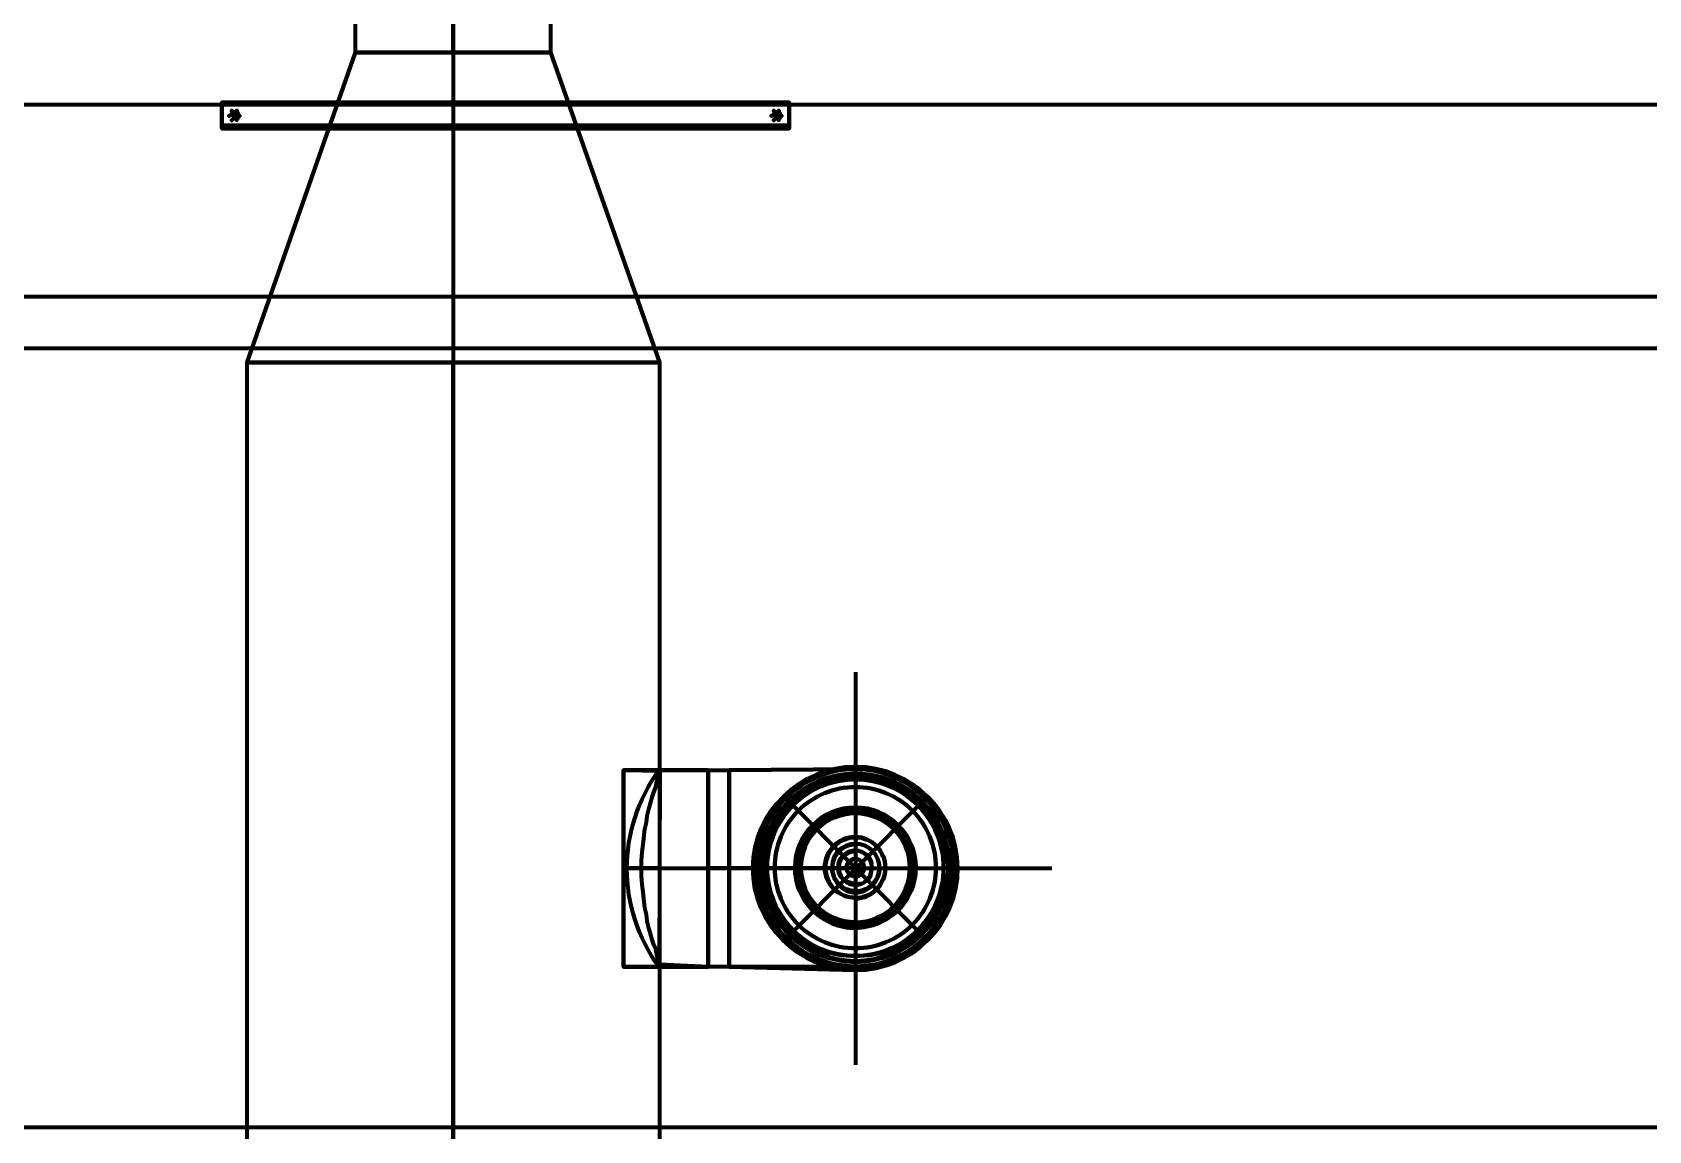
# Model space of a CAD drawing. Extents: x 0 to 1153, y 0 to 816.
# Drawn here: x 509.09 to 529.35, y 520.9 to 534.67 of the extents above; entities that cross this region are included whole.
import ezdxf

# ---------------------------------------------------------------- set-up
doc = ezdxf.new("R2010")
doc.units = 0
doc.header["$MEASUREMENT"] = 0
for name, color, linetype in [('Arch', 7, 'Continuous'), ('EQUIPMENTS', 7, 'Continuous'), ('HVAC', 7, 'Continuous')]:
    doc.layers.add(name, color=color, linetype=linetype)

msp = doc.modelspace()

# ---------------------------------------------------------------- linework, layer by layer
at = {"layer": 'Arch', "color": 11, "linetype": 'Continuous', "lineweight": 211}
msp.add_line((917.988, 533.76), (110.871, 533.76), dxfattribs=at)
at = {"layer": 'EQUIPMENTS', "color": 251, "linetype": 'Continuous', "lineweight": 211}
for points in [[(113.961, 533.94), (486.188, 533.94), (486.505, 531.357), (645.329, 531.357)], [(113.961, 533.294), (486.188, 533.294), (486.505, 530.712), (645.329, 530.712)], [(113.961, 523.526), (486.188, 523.526), (486.505, 520.943), (632.852, 520.943)]]:
    msp.add_lwpolyline(points, dxfattribs=at)
at = {"layer": 'HVAC', "color": 6, "linetype": 'Continuous', "lineweight": 211}
for p, q in [((519.409, 521.727), (519.409, 526.648)), ((518.541, 525.06), (520.277, 523.314)), ((520.277, 525.06), (518.541, 523.314))]:
    msp.add_line(p, q, dxfattribs=at)
for points in [[(514.361, 534.416), (515.588, 534.416), (513.133, 534.416), (514.361, 534.416), (513.133, 534.416), (515.588, 534.416), (514.361, 534.416), (514.361, 535.654), (514.361, 534.416), (514.361, 530.532), (511.778, 530.532), (514.361, 530.532), (516.954, 530.532), (515.588, 534.416), (515.588, 535.654), (513.133, 535.654), (513.133, 534.416), (511.778, 530.532), (511.778, 407.331), (516.954, 407.331), (516.954, 530.532), (514.361, 530.532), (514.361, 407.331), (514.361, 530.532)], [(518.573, 533.792), (511.461, 533.792), (518.573, 533.792)], [(511.651, 533.569), (511.58, 533.642), (511.64, 533.654), (511.651, 533.569), (511.58, 533.642), (511.636, 533.657), (511.651, 533.569), (511.58, 533.642), (511.651, 533.686), (511.58, 533.642), (511.651, 533.569), (511.683, 533.622), (511.651, 533.686), (511.58, 533.642), (511.651, 533.569), (511.683, 533.622), (511.651, 533.686), (511.58, 533.642), (511.651, 533.569), (511.683, 533.622), (511.651, 533.686), (511.58, 533.642), (511.651, 533.569), (511.683, 533.622), (511.651, 533.686), (511.58, 533.642), (511.651, 533.569), (511.683, 533.622), (511.651, 533.686), (511.58, 533.642), (511.651, 533.569), (511.683, 533.622), (511.651, 533.686), (511.58, 533.642), (511.651, 533.569), (511.683, 533.622)], [(518.446, 533.569), (518.374, 533.639), (518.433, 533.656), (518.446, 533.569), (518.374, 533.639), (518.431, 533.657), (518.446, 533.569), (518.374, 533.639), (518.446, 533.686), (518.374, 533.639), (518.446, 533.569), (518.478, 533.622), (518.446, 533.686), (518.374, 533.639), (518.446, 533.569), (518.478, 533.622), (518.446, 533.686), (518.374, 533.639), (518.446, 533.569), (518.478, 533.622), (518.446, 533.686), (518.374, 533.639), (518.446, 533.569), (518.478, 533.622), (518.446, 533.686), (518.374, 533.639), (518.446, 533.569), (518.478, 533.622), (518.446, 533.686), (518.374, 533.639), (518.446, 533.569), (518.478, 533.622), (518.446, 533.686), (518.374, 533.639), (518.446, 533.569), (518.478, 533.622)], [(511.778, 530.532), (516.954, 530.532), (511.778, 530.532)], [(516.943, 524.193), (516.498, 524.193), (516.498, 522.954), (516.498, 525.42), (516.498, 524.193), (516.498, 522.954), (516.498, 525.42), (516.498, 524.193), (516.498, 522.954), (516.498, 525.42), (516.498, 524.193), (516.498, 522.954), (516.498, 525.42), (516.498, 524.193), (516.943, 524.193), (521.864, 524.193)], [(516.943, 525.367), (516.954, 525.41), (516.954, 525.388)], [(519.197, 524.198), (519.208, 524.263), (519.237, 524.32), (519.282, 524.364), (519.338, 524.394), (519.387, 524.403)], [(519.409, 524.193), (517.821, 524.193)], [(519.705, 524.198), (519.701, 524.149), (519.704, 524.173)]]:
    msp.add_lwpolyline(points, dxfattribs=at)
for points in [[(511.461, 533.506), (518.573, 533.506), (511.461, 533.463), (511.461, 533.792), (511.461, 533.463), (518.573, 533.463), (518.573, 533.792), (518.573, 533.463)], [(517.557, 524.193), (517.557, 525.42), (517.557, 522.954), (517.557, 524.193), (517.557, 525.42), (517.557, 522.954), (517.557, 524.193), (517.557, 525.42), (517.557, 522.954), (517.557, 525.42), (517.557, 522.954), (517.557, 524.193), (517.821, 524.193)], [(517.821, 522.954), (517.821, 525.42), (517.821, 522.954), (517.821, 525.42), (517.821, 522.954), (517.821, 525.42), (517.821, 522.954), (517.821, 525.42)], [(519.404, 524.087), (519.352, 524.099), (519.314, 524.132), (519.294, 524.18), (519.298, 524.233), (519.325, 524.276), (519.368, 524.303), (519.422, 524.307), (519.469, 524.287), (519.506, 524.241), (519.514, 524.189), (519.493, 524.132), (519.455, 524.099), (519.413, 524.087), (519.439, 524.092), (519.493, 524.132), (519.514, 524.189), (519.506, 524.241), (519.455, 524.296), (519.404, 524.309), (519.455, 524.296), (519.493, 524.263), (519.513, 524.216), (519.509, 524.163), (519.482, 524.119), (519.439, 524.092), (519.386, 524.088), (519.338, 524.108), (519.301, 524.155), (519.293, 524.207), (519.314, 524.263), (519.352, 524.296), (519.394, 524.309), (519.368, 524.303), (519.314, 524.263), (519.293, 524.207), (519.301, 524.155), (519.352, 524.099), (519.404, 524.087), (519.352, 524.099), (519.314, 524.132), (519.294, 524.18), (519.298, 524.233), (519.325, 524.276), (519.368, 524.303), (519.422, 524.307), (519.469, 524.287), (519.502, 524.249), (519.515, 524.198), (519.502, 524.147), (519.469, 524.108), (519.422, 524.088), (519.368, 524.092), (519.325, 524.119), (519.298, 524.163), (519.294, 524.216), (519.314, 524.263), (519.352, 524.296), (519.404, 524.309), (519.455, 524.296), (519.493, 524.263), (519.513, 524.216), (519.509, 524.163), (519.482, 524.119), (519.404, 524.087)]]:
    msp.add_lwpolyline(points, close=True, dxfattribs=at)
for points in [[(516.943, 522.954), (516.943, 522.954), (516.498, 522.954), (516.943, 522.954), (517.557, 522.954), (516.954, 522.986), (516.922, 523.071), (516.911, 523.124), (516.901, 523.177), (516.879, 523.229), (516.858, 523.293), (516.837, 523.367), (516.816, 523.441), (516.795, 523.526), (516.784, 523.61), (516.763, 523.695), (516.742, 523.886), (516.731, 523.991), (516.721, 524.087), (516.721, 524.193), (516.721, 524.288), (516.731, 524.394), (516.742, 524.489), (516.763, 524.679), (516.784, 524.764), (516.795, 524.849), (516.816, 524.933), (516.837, 525.007), (516.858, 525.082), (516.879, 525.145), (516.901, 525.209), (516.911, 525.261), (516.932, 525.346), (516.954, 525.41), (516.943, 525.42), (516.498, 525.42), (516.943, 525.42), (517.557, 525.42), (516.943, 525.42), (517.557, 525.42), (517.821, 525.42), (519.404, 525.431, 0.414205), (518.171, 524.198, 0.414218), (519.404, 522.965, 0.414218), (520.637, 524.198, 0.414205), (519.404, 525.431, 0.414205), (518.171, 524.198, 0.414218), (519.409, 522.954), (517.821, 522.954), (519.404, 522.912, -0.414213), (518.118, 524.198, -0.414207), (519.404, 525.452, 0.414218), (518.149, 524.198, 0.414216), (519.404, 522.933, 0.414201), (520.668, 524.198, 0.414203), (519.404, 525.463, 0.414208), (518.139, 524.198, 0.414207), (519.404, 522.912, 0.414207), (520.689, 524.198, 0.414202), (519.404, 525.452, -0.414205), (520.658, 524.198, -0.414204), (519.409, 522.954), (517.821, 522.954), (517.557, 522.954), (516.943, 522.954, -0.326191), (516.943, 525.42), (516.498, 525.42), (516.954, 525.41), (516.943, 522.954), (516.498, 522.954)], [(518.393, 524.198, 0.414221), (519.404, 523.187, -0.414221), (518.393, 524.198, -0.414221), (519.404, 525.209, 0.414221)], [(520.414, 524.198, 0.414214), (519.404, 525.209, -0.414214), (520.414, 524.198, -0.414214), (519.404, 523.187, 0.414214)], [(518.647, 524.198, 0.414242), (519.404, 523.441, -0.414242), (518.647, 524.198, -0.414213), (519.404, 524.954, 0.414213)], [(520.097, 524.198, 0.414229), (519.404, 524.891, 0.414216), (518.71, 524.198, 0.414237), (519.404, 523.505, 0.414249), (520.118, 524.198, 0.414161), (519.404, 524.912, 0.414171), (518.689, 524.198, 0.414202), (519.404, 523.483, -0.414202), (518.689, 524.198, -0.414171), (519.404, 524.902, 0.414231), (518.7, 524.198, 0.414231), (519.404, 523.515, 0.414186), (520.086, 524.198, 0.414166), (519.404, 524.88, -0.414166), (520.086, 524.198, -0.414186), (519.404, 523.484, 0.414193), (520.16, 524.198, 0.414203), (519.404, 524.954, -0.414203), (520.16, 524.198, -0.414233), (519.404, 523.441, 0.414233), (520.118, 524.198, 0.414161), (519.404, 524.902, -0.414209), (520.118, 524.198, -0.414193), (519.404, 523.494, 0.414209)], [(518.721, 524.198, 0.414209), (519.404, 523.515, -0.414209), (518.721, 524.198, -0.414189), (519.404, 524.88, 0.414189)], [(519.779, 524.198, 0.414141), (519.404, 524.574, 0.414181), (519.028, 524.198, 0.414219), (519.404, 523.822, -0.414219), (519.028, 524.198, -0.414181), (519.404, 524.584, 0.41421), (519.016, 524.198, 0.414267), (519.404, 523.822, 0.414177), (519.779, 524.198, 0.414141), (519.404, 524.584, -0.414232), (519.779, 524.198, -0.414177), (519.404, 523.811, 0.414291)]]:
    msp.add_lwpolyline(points, format="xyb", close=True, dxfattribs=at)
for points in [[(519.404, 522.965, 0.414218), (520.637, 524.198, 0.414205), (519.404, 525.431, 0.414205), (518.171, 524.198, 0.414218), (519.404, 522.965, 0.414218), (520.637, 524.198, 0.414205), (519.404, 525.431), (517.821, 525.42), (519.404, 525.431, 0.414205), (518.171, 524.198, 0.414218), (519.404, 522.965, 0.414218), (520.637, 524.198, 0.414205), (519.404, 525.431)], [(520.584, 524.198, 0.414197), (519.404, 525.378, 0.414189), (518.223, 524.198, 0.414235), (519.404, 523.018, -0.414209), (518.223, 524.198, -0.414197), (519.404, 525.304, 0.414214), (518.298, 524.198, 0.414214), (519.404, 523.018, -0.41422), (518.223, 524.198, -0.414208), (519.404, 525.304, 0.414214), (518.298, 524.198, 0.414214), (519.404, 523.092, -0.414214), (518.298, 524.198, -0.414214), (519.404, 525.304, -0.414221), (520.509, 524.198, -0.414221), (519.404, 523.092, -0.414214), (518.298, 524.198, -0.414214), (519.404, 525.304, 0.414214), (518.298, 524.198, 0.414214), (519.404, 523.018, -0.41422), (518.223, 524.198, -0.414193), (519.404, 525.304, -0.414221), (520.509, 524.198, -0.414221), (519.404, 523.018, 0.414206), (520.584, 524.198, 0.414194), (519.404, 525.378, -0.414191), (520.584, 524.198, 0.414217), (519.404, 525.378, -0.414197), (520.584, 524.198, -0.414216), (519.404, 523.018, 0.414216), (520.584, 524.198, -0.414229), (519.404, 523.018, 0.414203), (520.51, 524.198, 0.414221), (519.404, 525.378, -0.414194), (520.509, 524.198, -0.414221), (519.404, 523.018, 0.414206), (520.51, 524.198, 0.414221), (519.404, 525.304, -0.414221), (520.509, 524.198, -0.414221), (519.404, 523.092, 0.414221), (520.51, 524.198, 0.414221), (519.404, 525.378, -0.414179), (520.509, 524.198, -0.414221), (519.404, 523.018, 0.414207), (520.584, 524.198, -0.414221), (519.404, 523.092, -0.41422), (518.223, 524.198, -0.414223), (519.404, 525.378, 0.414189), (518.223, 524.198, 0.414209), (519.404, 523.018, -0.414209), (518.223, 524.198)], [(520.51, 524.198, 0.414221), (519.404, 525.325, 0.414214), (518.276, 524.198, 0.414214), (519.404, 523.092, -0.414214), (518.276, 524.198, -0.414214), (519.404, 525.304, 0.414208), (518.276, 524.198)], [(519.113, 524.198), (519.121, 524.268), (519.145, 524.332), (519.183, 524.387), (519.25, 524.445), (519.312, 524.474), (519.404, 524.499), (519.312, 524.474), (519.25, 524.445), (519.183, 524.387), (519.145, 524.332), (519.121, 524.268), (519.113, 524.198), (519.121, 524.268), (519.145, 524.332), (519.183, 524.387), (519.25, 524.445), (519.312, 524.474), (519.404, 524.499), (519.312, 524.474), (519.25, 524.445), (519.183, 524.387), (519.145, 524.332), (519.121, 524.268), (519.113, 524.198), (519.121, 524.268), (519.145, 524.332), (519.183, 524.387), (519.25, 524.445), (519.312, 524.474), (519.404, 524.499), (519.312, 524.474), (519.25, 524.445), (519.183, 524.387), (519.145, 524.332), (519.121, 524.268), (519.113, 524.198), (519.121, 524.268), (519.136, 524.336), (519.175, 524.394), (519.225, 524.441), (519.286, 524.476), (519.404, 524.499), (519.404, 524.499, -0.41421), (519.705, 524.198), (519.681, 524.08), (519.647, 524.02), (519.6, 523.969), (519.542, 523.93), (519.476, 523.905), (519.404, 523.906, -0.414227), (519.113, 524.198, 0.414227), (519.404, 523.906, -0.414227), (519.113, 524.198, 0.41425), (519.404, 523.906, 0.414258), (519.705, 524.198, 0.414179), (519.404, 524.499, 0.414201), (519.113, 524.198, 0.41425), (519.404, 523.885, 0.414227), (519.705, 524.198, 0.41421), (519.404, 524.499, 0.414201), (519.113, 524.198, 0.414188), (519.404, 523.906, 0.414258), (519.705, 524.198, 0.41421), (519.404, 524.499, -0.414179), (519.705, 524.198, -0.414258), (519.404, 523.885, 0.414227), (519.705, 524.198, 0.414143), (519.404, 524.499)], [(519.404, 523.991), (519.404, 523.991), (519.404, 523.991), (519.262, 524.033), (519.219, 524.084), (519.198, 524.129), (519.187, 524.18), (519.193, 524.25), (519.219, 524.312), (519.262, 524.363), (519.319, 524.398), (519.386, 524.414), (519.439, 524.412), (519.488, 524.398), (519.532, 524.373), (519.579, 524.326), (519.603, 524.282), (519.61, 524.198), (519.61, 524.198), (519.61, 524.198), (519.588, 524.084), (519.545, 524.033), (519.488, 523.998), (519.404, 523.991), (519.488, 523.998), (519.545, 524.033), (519.588, 524.084), (519.61, 524.198), (519.61, 524.198, 0.414218), (519.386, 524.414), (519.319, 524.398), (519.262, 524.363), (519.219, 524.312), (519.193, 524.25), (519.197, 524.198, 0.414323), (519.404, 523.981, 0.414288), (519.61, 524.198)]]:
    msp.add_lwpolyline(points, format="xyb", dxfattribs=at)
msp.add_circle((519.405, 524.187), 1.159, dxfattribs=at)
for p in [(511.588, 533.686), (511.588, 533.686), (511.588, 533.686), (511.651, 533.686), (511.651, 533.686), (511.651, 533.686), (518.382, 533.686), (518.382, 533.686), (518.382, 533.686), (518.446, 533.686), (518.446, 533.686), (518.446, 533.686), (511.556, 533.622), (511.556, 533.622), (511.556, 533.622), (511.588, 533.569), (511.588, 533.569), (511.588, 533.569), (511.683, 533.622), (511.683, 533.622), (511.683, 533.622), (518.351, 533.622), (518.351, 533.622), (518.351, 533.622), (518.382, 533.569), (518.382, 533.569), (518.382, 533.569), (518.478, 533.622), (518.478, 533.622), (518.478, 533.622), (519.409, 524.193), (519.409, 524.193), (519.409, 524.193), (519.409, 524.193), (519.409, 524.193), (519.409, 524.193)]:
    msp.add_point(p, dxfattribs=at)

doc.saveas('drawing.dxf')
